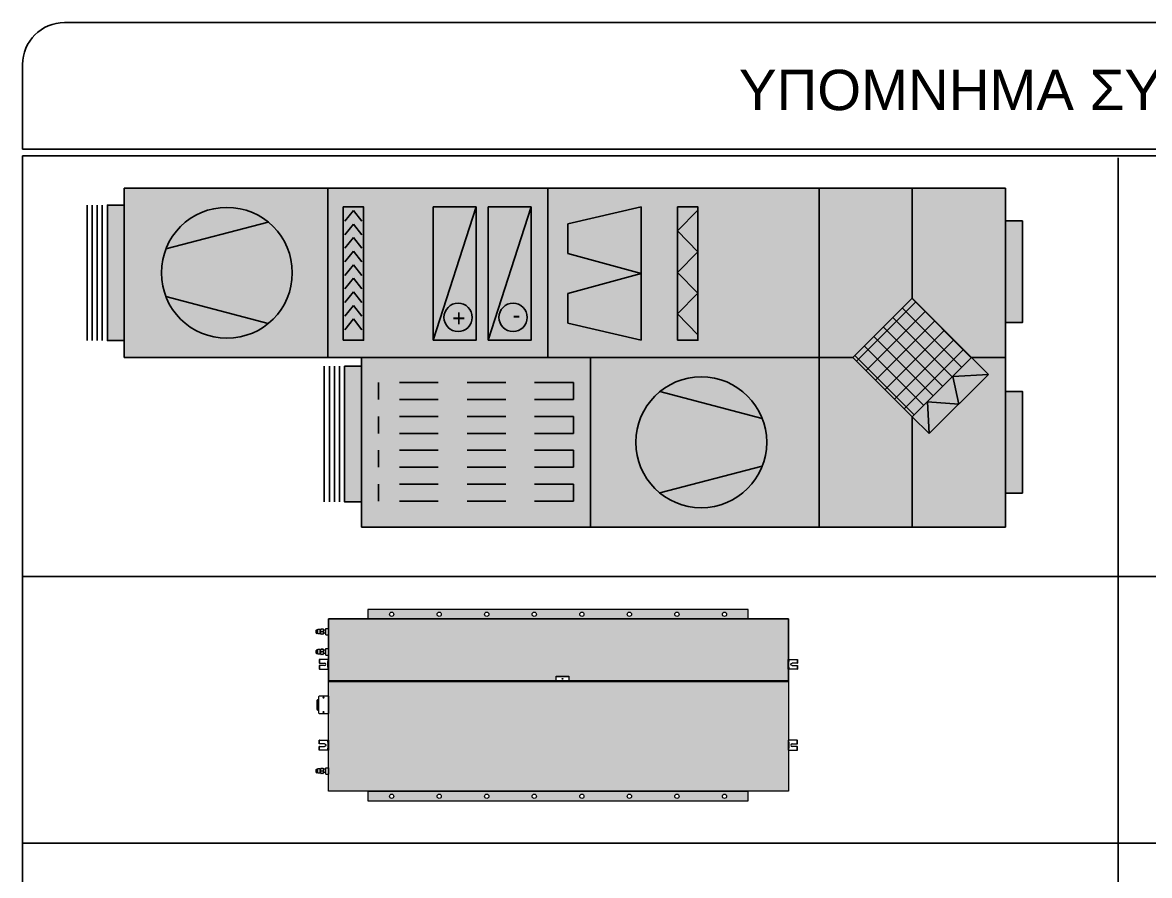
# Model space of a CAD drawing. Header units: metres. Extents: x 0 to 132, y -109 to 310.
# Drawn here: x 122.634 to 126.545, y 200.02 to 202.979 of the extents above; entities that cross this region are included whole.
import ezdxf
from ezdxf.enums import TextEntityAlignment as Align

# ---------------------------------------------------------------- set-up
doc = ezdxf.new("R2010")
doc.units = ezdxf.units.M
doc.header["$LTSCALE"] = 0.036
doc.linetypes.add('HIDDEN', pattern=[9.525, 6.35, -3.175])
doc.layers.get('0').update_dxf_attribs({"color": 252})
doc.layers.add('axel', color=170, linetype='Continuous', lineweight=0)
doc.layers.add('fan klimatistikes_hatch', color=121, linetype='Continuous', lineweight=0)
for name, color, linetype in [('fan klimatistikes', 160, 'Continuous'), ('fan klimatistiki exartimata', 170, 'Continuous'), ('mihanologika text', 20, 'Continuous')]:
    doc.layers.add(name, color=color, linetype=linetype)
doc.styles.add('CE5W', font='WGSIMPL.SHX')
doc.styles.add('TSK_OM', font='arial.ttf')

# ---------------------------------------------------------------- blocks, each defined once
blk = doc.blocks.new('ΚΚΜ-1')
at = {"layer": 'fan klimatistikes_hatch'}
for color, points in [(141, [(-0.0061, -0.0021), (-0.0061, 0.5979), (-0.8461, 0.5979), (-0.8461, 1.1979), (-3.1261, 1.1979), (-3.1261, -0.0021)]), (21, [(-3.1861, 0.7176), (-3.1261, 0.7176), (-3.1261, 1.0776), (-3.1861, 1.0776)]), (21, [(-0.7861, 1.1087), (-0.8461, 1.1087), (-0.8461, 0.6287), (-0.7861, 0.6287)]), (21, [(-0.0061, 0.0579), (0.0539, 0.0579), (0.0539, 0.5379), (-0.0061, 0.5379)]), (21, [(-3.1261, 0.4743), (-3.1861, 0.4743), (-3.1861, 0.1143), (-3.1261, 0.1143)])]:
    blk.add_hatch(color=color, dxfattribs=at).paths.add_polyline_path(points)
at = {"layer": 'fan klimatistiki exartimata', "ltscale": 0.6}
h = blk.add_hatch(dxfattribs=at)
h.set_pattern_fill('ANSI37', color=256, scale=0.015, style=0)
h.set_pattern_definition([(225, (214664.68825, 951753.29188), (0.033675960454, -0.033675960454), []), (315, (214664.68825, 951753.29188), (0.033675960454, 0.033675960454), [])])
h.paths.add_polyline_path([(-2.7961, 0.3879), (-3.0061, 0.5979), (-2.7961, 0.8079), (-2.5861, 0.5979)])
at = {"layer": 'fan klimatistikes', "ltscale": 0.6}
for p, q in [((-3.1261, -0.0021), (-3.1261, 1.1979)), ((-3.1261, 1.1979), (-0.8461, 1.1979)), ((-0.8461, 1.1979), (-0.8461, 0.5979)), ((-0.7681, 0.6287), (-0.7681, 1.1087)), ((-0.7501, 0.6287), (-0.7501, 1.1087)), ((-0.7321, 0.6287), (-0.7321, 1.1087)), ((-0.7141, 0.6287), (-0.7141, 1.1087)), ((-0.8461, 0.5979), (-0.0061, 0.5979)), ((-0.0061, -0.0021), (-0.0061, 0.5979)), ((0.0719, 0.0579), (0.0719, 0.5379)), ((0.0899, 0.0579), (0.0899, 0.5379)), ((0.1079, 0.0579), (0.1079, 0.5379)), ((0.1259, 0.0579), (0.1259, 0.5379)), ((-0.0061, -0.0021), (-3.1261, -0.0021))]:
    blk.add_line(p, q, dxfattribs=at)
for points in [[(-3.1261, 0.7176), (-3.1861, 0.7176), (-3.1861, 1.0776), (-3.1261, 1.0776)], [(-0.8461, 1.1087), (-0.7861, 1.1087), (-0.7861, 0.6287), (-0.8461, 0.6287)], [(-0.0061, 0.5379), (0.0539, 0.5379), (0.0539, 0.0579), (-0.0061, 0.0579)], [(-3.1261, 0.1143), (-3.1861, 0.1143), (-3.1861, 0.4743), (-3.1261, 0.4743)]]:
    blk.add_lwpolyline(points, dxfattribs=at)
at = {"layer": 'fan klimatistiki exartimata', "ltscale": 0.6}
for p, q in [((-2.7961, 0.8079), (-2.7961, 1.1979)), ((-2.4661, -0.0021), (-2.4661, 1.1979)), ((-1.6561, 0.5979), (-1.6561, 1.1979)), ((-3.0655, 0.6573), (-2.8555, 0.8673)), ((-2.7961, 0.8079), (-2.8555, 0.8673)), ((-2.8498, 0.7542), (-2.8555, 0.8673)), ((-3.0061, 0.5979), (-2.7961, 0.8079)), ((-2.7961, 0.8079), (-2.5861, 0.5979)), ((-2.9395, 0.6645), (-2.9605, 0.7623)), ((-2.9605, 0.7623), (-2.8498, 0.7542)), ((-3.0655, 0.6573), (-2.9395, 0.6645)), ((-3.0061, 0.5979), (-3.0655, 0.6573)), ((-3.0061, 0.5979), (-3.1261, 0.5979)), ((-2.7961, 0.3879), (-3.0061, 0.5979)), ((-2.5861, 0.5979), (-2.7961, 0.3879)), ((-2.4661, 0.5979), (-2.5861, 0.5979)), ((-2.4661, 0.5979), (-0.8461, 0.5979)), ((-1.5061, -0.0021), (-1.5061, 0.5979)), ((-0.7261, -0.0021), (-0.7261, 0.5979)), ((-1.5765, 0.4765), (-1.8362, 0.5365)), ((-1.8362, 0.5365), (-1.8362, 0.0647)), ((-1.2944, 0.5365), (-1.4465, 0.0647)), ((-1.0997, 0.5365), (-1.2518, 0.0647)), ((-2.0371, 0.5169), (-1.9652, 0.4434)), ((-0.8171, 0.4613), (-0.8471, 0.4992)), ((-0.8171, 0.4613), (-0.7871, 0.4992)), ((-2.0371, 0.37), (-1.9652, 0.4434)), ((-1.5765, 0.3716), (-1.5765, 0.4765)), ((-0.8171, 0.4133), (-0.8471, 0.4512)), ((-0.8171, 0.4133), (-0.7871, 0.4512)), ((-0.8171, 0.3653), (-0.8471, 0.4032)), ((-0.8171, 0.3653), (-0.7871, 0.4032)), ((-2.7961, -0.0021), (-2.7961, 0.3879)), ((-2.0371, 0.37), (-1.9652, 0.2965)), ((-1.8362, 0.3006), (-1.5765, 0.3716)), ((-0.8171, 0.3173), (-0.8471, 0.3552)), ((-0.8171, 0.3173), (-0.7871, 0.3552)), ((-2.0371, 0.2231), (-1.9652, 0.2965)), ((-1.8362, 0.3006), (-1.5765, 0.2296)), ((-0.8171, 0.2693), (-0.8471, 0.3072)), ((-0.8171, 0.2693), (-0.7871, 0.3072)), ((-0.8171, 0.2213), (-0.8471, 0.2592)), ((-0.8171, 0.2213), (-0.7871, 0.2592)), ((-2.0371, 0.2231), (-1.9652, 0.1496)), ((-1.5765, 0.1247), (-1.5765, 0.2296)), ((-0.8171, 0.1733), (-0.8471, 0.2112)), ((-0.8171, 0.1733), (-0.7871, 0.2112)), ((-0.8171, 0.1253), (-0.8471, 0.1632)), ((-0.8171, 0.1253), (-0.7871, 0.1632)), ((-2.0371, 0.0762), (-1.9652, 0.1496)), ((-1.8362, 0.0647), (-1.5765, 0.1247)), ((-0.8171, 0.0773), (-0.8471, 0.1152)), ((-0.8171, 0.0773), (-0.7871, 0.1152))]:
    blk.add_line(p, q, dxfattribs=at)
at = {"layer": 'fan klimatistiki exartimata', "linetype": 'Continuous', "ltscale": 0.6}
for p, q in [((-1.9022, 1.0773), (-2.2646, 0.9822)), ((-1.9022, 0.7185), (-2.2646, 0.8136)), ((-0.5158, 0.4773), (-0.1534, 0.3822)), ((-0.5158, 0.1185), (-0.1534, 0.2136))]:
    blk.add_line(p, q, dxfattribs=at)
at = {"layer": 'fan klimatistiki exartimata', "linetype": 'HIDDEN', "ltscale": 0.6}
for p, q in [((-1.5961, 1.0462), (-1.5961, 1.1062)), ((-1.5961, 1.1062), (-0.9061, 1.1062)), ((-0.9061, 1.1062), (-0.9061, 1.0462)), ((-1.5961, 1.0462), (-0.9061, 1.0462)), ((-1.5961, 0.9262), (-1.5961, 0.9862)), ((-1.5961, 0.9862), (-0.9061, 0.9862)), ((-0.9061, 0.9862), (-0.9061, 0.9262)), ((-1.5961, 0.9262), (-0.9061, 0.9262)), ((-1.5961, 0.8062), (-1.5961, 0.8662)), ((-1.5961, 0.8662), (-0.9061, 0.8662)), ((-0.9061, 0.8662), (-0.9061, 0.8062)), ((-1.5961, 0.8062), (-0.9061, 0.8062)), ((-1.5961, 0.6862), (-1.5961, 0.7462)), ((-1.5961, 0.7462), (-0.9061, 0.7462)), ((-0.9061, 0.7462), (-0.9061, 0.6862)), ((-1.5961, 0.6862), (-0.9061, 0.6862))]:
    blk.add_line(p, q, dxfattribs=at)
at = {"layer": 'fan klimatistiki exartimata', "ltscale": 0.6}
for points in [[(-1.9652, 0.5365), (-2.0371, 0.5365), (-2.0371, 0.0647), (-1.9652, 0.0647)], [(-1.2944, 0.5365), (-1.4465, 0.5365), (-1.4465, 0.0647), (-1.2944, 0.0647)], [(-1.0997, 0.5365), (-1.2518, 0.5365), (-1.2518, 0.0647), (-1.0997, 0.0647)], [(-0.7812, 0.5365), (-0.8531, 0.5365), (-0.8531, 0.0647), (-0.7812, 0.0647)]]:
    blk.add_lwpolyline(points, close=True, dxfattribs=at)
at = {"layer": 'fan klimatistiki exartimata', "linetype": 'Continuous', "ltscale": 0.6}
for centre in [(-2.0488, 0.8979), (-0.3692, 0.2979)]:
    blk.add_circle(centre, 0.2317, dxfattribs=at)
at = {"layer": 'fan klimatistiki exartimata', "ltscale": 0.6}
for centre in [(-1.3825, 0.4556), (-1.1879, 0.4556)]:
    blk.add_circle(centre, 0.0501, dxfattribs=at)
at = {"layer": 'fan klimatistiki exartimata', "ltscale": 0.6, "style": 'CE5W'}
for s, p in [('+', (-1.2136, 0.4299)), ('-', (-1.4082, 0.4299))]:
    blk.add_text(s, height=0.06, dxfattribs=at).set_placement(p)
blk = doc.blocks.new('A$C5A126718')
at = {"layer": 'axel'}
for p, q in [((-0.0317, 0.0343), (-0.0317, 0.0321)), ((-0.0301, 0.0343), (-0.0317, 0.0343)), ((-0.0317, 0.0321), (-0.0317, 0.0236)), ((-0.0317, 0.0321), (-0.0301, 0.0321)), ((-0.0317, 0.0236), (-0.0301, 0.0236)), ((-0.0317, 0.0236), (-0.0317, 0.0214)), ((-0.0301, 0.0214), (-0.0317, 0.0214)), ((-0.0301, 0.0129), (-0.0317, 0.0129)), ((-0.0317, 0.0129), (-0.0317, 0.0107)), ((-0.0317, 0.0107), (-0.0301, 0.0107)), ((-0.0317, 0.0107), (-0.0317, 0.0021)), ((-0.0317, 0.0021), (-0.0301, 0.0021)), ((-0.0317, 0.0021), (-0.0317, 0)), ((-0.0301, 0), (-0.0317, 0)), ((-0.0012, 0.0343), (-0.0301, 0.0343)), ((-0.0301, 0.0343), (-0.0301, 0.0321)), ((-0.0301, 0.0321), (-0.0301, 0.0236)), ((-0.0301, 0.0236), (-0.0301, 0.0214)), ((-0.0301, 0.0214), (-0.0131, 0.0214)), ((-0.0301, 0.0129), (-0.0301, 0.0107)), ((-0.0131, 0.0129), (-0.0301, 0.0129)), ((-0.0301, 0.0107), (-0.0301, 0.0021)), ((-0.0301, 0.0021), (-0.0301, 0)), ((-0.0301, 0), (-0.0012, 0)), ((-0.0012, 0.0343), (0, 0.0343)), ((-0.0012, 0.0343), (-0.0012, 0.033)), ((-0.0012, 0.033), (-0.0012, 0.03)), ((-0.0012, 0.03), (-0.0012, 0.0271)), ((-0.0012, 0.0271), (0, 0.0271)), ((-0.0012, 0.027), (-0.0012, 0.0271)), ((-0.0012, 0.0073), (-0.0012, 0.027)), ((-0.0012, 0.0071), (-0.0012, 0.0073)), ((-0.0012, 0.0071), (0, 0.0071)), ((-0.0012, 0.0071), (-0.0012, 0.0043)), ((-0.0012, 0.0043), (-0.0012, 0.0013)), ((-0.0012, 0.0013), (-0.0012, 0)), ((-0.0012, 0), (0, 0)), ((0.0004, 0.0271), (0.0004, 0.0343)), ((0.0004, 0.0271), (0.0004, 0.0343)), ((0.0004, 0.0211), (0.0004, 0.0271)), ((0.0004, 0.0211), (0.0004, 0.0271)), ((0.0004, 0.0207), (0.0004, 0.0211)), ((0.0004, 0.0207), (0.0004, 0.0211)), ((0.0004, 0.0186), (0.0004, 0.0207)), ((0.0004, 0.0186), (0.0004, 0.0207)), ((0.0004, 0.0157), (0.0004, 0.0186)), ((0.0004, 0.0157), (0.0004, 0.0186)), ((0.0004, 0.0136), (0.0004, 0.0157)), ((0.0004, 0.0136), (0.0004, 0.0157)), ((0.0004, 0.0132), (0.0004, 0.0136)), ((0.0004, 0.0132), (0.0004, 0.0136)), ((0.0004, 0.0071), (0.0004, 0.0132)), ((0.0004, 0.0071), (0.0004, 0.0132)), ((0.0004, 0), (0.0004, 0.0071)), ((0.0004, 0), (0.0004, 0.0071))]:
    blk.add_line(p, q, dxfattribs=at)
blk.add_arc((-0.0131, 0.0171), 0.00429, 270, 90, dxfattribs=at)
blk = doc.blocks.new('A$C3A54651E')
at = {"layer": 'axel'}
for p, q in [((0.0091, 0.0228), (0, 0.0228)), ((0, 0.0228), (0, 0)), ((0.0091, 0), (0, 0)), ((0.0091, 0), (0.0091, 0.0228)), ((0.0091, 0.0171), (0.0162, 0.0171)), ((0.0091, 0.0057), (0.0162, 0.0057)), ((0.0162, 0.019), (0.0166, 0.0193)), ((0.0162, 0.0038), (0.0162, 0.019)), ((0.0162, 0.0038), (0.0166, 0.0035)), ((0.0166, 0.0035), (0.0166, 0.0193)), ((0.0166, 0.0193), (0.0184, 0.0193)), ((0.0166, 0.0035), (0.0184, 0.0035)), ((0.0184, 0.02), (0.0184, 0.0199)), ((0.0184, 0.02), (0.0184, 0.02)), ((0.0184, 0.0199), (0.0184, 0.0193)), ((0.0184, 0.0193), (0.0184, 0.0153)), ((0.0184, 0.0153), (0.0184, 0.0067)), ((0.0184, 0.0067), (0.0184, 0.0035)), ((0.0184, 0.0035), (0.0184, 0.0028)), ((0.0184, 0.0028), (0.0184, 0.0028)), ((0.0191, 0.0202), (0.0254, 0.0202)), ((0.0191, 0.0197), (0.0254, 0.0197)), ((0.0191, 0.0109), (0.0254, 0.0109)), ((0.0191, 0.0026), (0.0254, 0.0026)), ((0.0262, 0.0199), (0.0262, 0.02)), ((0.0262, 0.02), (0.0262, 0.02)), ((0.0262, 0.0182), (0.0262, 0.0199)), ((0.0262, 0.0153), (0.0262, 0.0182)), ((0.0262, 0.0182), (0.0284, 0.0182)), ((0.0262, 0.0067), (0.0262, 0.0153)), ((0.0262, 0.0046), (0.0262, 0.0067)), ((0.0262, 0.0028), (0.0262, 0.0046)), ((0.0262, 0.0046), (0.0284, 0.0046)), ((0.0262, 0.0028), (0.0262, 0.0028)), ((0.0284, 0.0193), (0.037, 0.0193)), ((0.0284, 0.0182), (0.0284, 0.0193)), ((0.0284, 0.0046), (0.0284, 0.0182)), ((0.0284, 0.0035), (0.0284, 0.0046)), ((0.0284, 0.0035), (0.037, 0.0035)), ((0.037, 0.0035), (0.037, 0.0193)), ((0.0373, 0.019), (0.037, 0.0193)), ((0.0373, 0.0037), (0.037, 0.0035)), ((0.0373, 0.0182), (0.0373, 0.019)), ((0.0373, 0.0046), (0.0373, 0.0182)), ((0.0373, 0.0182), (0.0403, 0.0182)), ((0.0373, 0.0037), (0.0373, 0.0046)), ((0.0373, 0.0046), (0.0403, 0.0046)), ((0.0403, 0.0046), (0.0403, 0.0182)), ((0.0423, 0.0162), (0.0403, 0.0182)), ((0.0423, 0.0066), (0.0403, 0.0046)), ((0.0423, 0.0066), (0.0423, 0.0162))]:
    blk.add_line(p, q, dxfattribs=at)
for points in [[(0.0191, 0.0202, 0.004311), (0.019, 0.0202, 0.005535), (0.0188, 0.0202, 0.007292), (0.0187, 0.0201, 0.009929), (0.0186, 0.0201), (0.0186, 0.0201, 0.019665), (0.0185, 0.02, 0.032685), (0.0184, 0.02, 0.060642), (0.0184, 0.02), (0.0184, 0.02)], [(0.0184, 0.0199, 0.159929), (0.0184, 0.0199, 0.090191), (0.0184, 0.0199, 0.0462), (0.0184, 0.0199, 0.02623), (0.0185, 0.0198), (0.0186, 0.0198, 0.013719), (0.0187, 0.0198, 0.009481), (0.0188, 0.0198, 0.006867), (0.0189, 0.0197, 0.005151), (0.0191, 0.0197)], [(0.0191, 0.0197, 0.015295), (0.0188, 0.0186, 0.017604), (0.0186, 0.0175), (0.0185, 0.0169, 0.02245), (0.0184, 0.0158), (0.0184, 0.0153)], [(0.0184, 0.0153, 0.023182), (0.0184, 0.0142, 0.022013), (0.0186, 0.0131), (0.0187, 0.0125, 0.017076), (0.0189, 0.0114), (0.0191, 0.0109)], [(0.0191, 0.0109, 0.016103), (0.0188, 0.0098, 0.018613), (0.0186, 0.0088), (0.0185, 0.0083, 0.023826), (0.0184, 0.0072), (0.0184, 0.0067)], [(0.0184, 0.0067, 0.024647), (0.0184, 0.0057, 0.023359), (0.0186, 0.0046), (0.0187, 0.0041, 0.018023), (0.0189, 0.0031), (0.0191, 0.0026)], [(0.0191, 0.0026, -0.004311), (0.019, 0.0026, -0.005535), (0.0188, 0.0026, -0.007292), (0.0187, 0.0027, -0.009929), (0.0186, 0.0027), (0.0186, 0.0027, -0.019665), (0.0185, 0.0027, -0.032685), (0.0184, 0.0028, -0.060642), (0.0184, 0.0028), (0.0184, 0.0028)], [(0.0262, 0.02, 0.102242), (0.0262, 0.02, 0.051435), (0.0261, 0.02, 0.028507), (0.0261, 0.0201, 0.01755), (0.026, 0.0201), (0.0259, 0.0201, 0.009159), (0.0258, 0.0201, 0.006785), (0.0257, 0.0202, 0.005184), (0.0255, 0.0202), (0.0254, 0.0202)], [(0.0254, 0.0197, 0.004812), (0.0256, 0.0197, 0.00636), (0.0258, 0.0198, 0.008685), (0.0259, 0.0198, 0.012384), (0.026, 0.0198), (0.0261, 0.0198, 0.023143), (0.0261, 0.0199, 0.039656), (0.0262, 0.0199, 0.07579), (0.0262, 0.0199, 0.144125), (0.0262, 0.0199)], [(0.0262, 0.0153, 0.023214), (0.0262, 0.0164, 0.02204), (0.026, 0.0175), (0.0259, 0.018, 0.017046), (0.0256, 0.0191), (0.0254, 0.0197)], [(0.0254, 0.0109, 0.01528), (0.0258, 0.012, 0.017585), (0.026, 0.013), (0.0261, 0.0136, 0.022468), (0.0262, 0.0147), (0.0262, 0.0153)], [(0.0262, 0.0067, 0.024685), (0.0262, 0.0078, 0.023392), (0.026, 0.0088), (0.0259, 0.0093, 0.017988), (0.0256, 0.0103), (0.0254, 0.0109)], [(0.0254, 0.0026, 0.016073), (0.0258, 0.0036, 0.018575), (0.026, 0.0046), (0.0261, 0.0052, 0.023861), (0.0262, 0.0062), (0.0262, 0.0067)], [(0.0262, 0.0028, -0.102242), (0.0262, 0.0028, -0.051435), (0.0261, 0.0028, -0.028507), (0.0261, 0.0027, -0.01755), (0.026, 0.0027), (0.0259, 0.0027, -0.009159), (0.0258, 0.0026, -0.006785), (0.0257, 0.0026, -0.005184), (0.0255, 0.0026), (0.0254, 0.0026)]]:
    blk.add_lwpolyline(points, format="xyb", dxfattribs=at)
blk = doc.blocks.new('A$C531E15D6')
at = {"layer": 'axel'}
for p, q in [((-0.0003, 0.0241), (-0.0003, -0.0359)), ((-0.0003, 0.0241), (0.0009, 0.0241)), ((-0.0003, 0.0134), (0, 0.0134)), ((-0.0003, 0.0113), (0, 0.0113)), ((-0.0003, 0.0066), (-0.0003, 0.0031)), ((-0.0003, 0.0066), (-0.0003, 0.0031)), ((0, 0.0059), (-0.0003, 0.0059)), ((-0.0003, 0.0031), (-0.0003, -0.0276)), ((0.0021, 0.0241), (0, 0.022)), ((0, 0.0059), (0, 0.022)), ((0, -0.0059), (0, 0.0059)), ((0, -0.0059), (0, 0.0059)), ((0.0012, 0.0241), (0.0009, 0.0241)), ((0.0012, 0.0241), (0.0009, 0.0241)), ((0.0012, 0.0241), (0.0021, 0.0241)), ((0.0021, 0.0241), (0.0321, 0.0241)), ((0.0021, 0.0241), (0.0321, 0.0241)), ((0.0321, 0.0241), (0.0343, 0.022)), ((0.0343, 0.022), (0.0343, 0.0134)), ((0.0343, 0.022), (0.0343, 0.0134)), ((0.0343, 0.0134), (0.0343, -0.0251)), ((0.0343, 0.0134), (0.0343, -0.0251)), ((0.038, 0.0127), (0.0343, 0.0128)), ((0.0347, 0.0056), (0.0343, 0.0056)), ((0.0347, 0.0056), (0.0347, -0.0059)), ((0.0357, 0.0099), (0.0357, 0.0045)), ((0.04, 0.0099), (0.0357, 0.0099)), ((0.0357, 0.0045), (0.0357, 0.0038)), ((0.0357, 0.0045), (0.0357, 0.0038)), ((0.0357, 0.0038), (0.0357, -0.0059)), ((0.0357, 0.0038), (0.0357, -0.0059)), ((0.038, 0.0127), (0.038, 0.0099)), ((0.04, 0.0099), (0.04, -0.0059)), ((0, -0.0176), (-0.0003, -0.0176)), ((-0.0003, -0.023), (0, -0.023)), ((-0.0003, -0.0251), (0, -0.0251)), ((-0.0003, -0.0276), (-0.0003, -0.0312)), ((-0.0003, -0.0276), (-0.0003, -0.0312)), ((-0.0003, -0.0359), (0.0021, -0.0359)), ((0, -0.0176), (0, -0.0059)), ((0, -0.0176), (0, -0.0059)), ((0, -0.0337), (0, -0.0176)), ((0.0021, -0.0359), (0, -0.0337)), ((0.0321, -0.0359), (0.0021, -0.0359)), ((0.0321, -0.0359), (0.0021, -0.0359)), ((0.0343, -0.0337), (0.0321, -0.0359)), ((0.0347, -0.0173), (0.0343, -0.0173)), ((0.038, -0.0244), (0.0343, -0.0245)), ((0.0343, -0.0251), (0.0343, -0.0337)), ((0.0343, -0.0251), (0.0343, -0.0337)), ((0.0347, -0.0059), (0.0347, -0.0173)), ((0.0357, -0.0059), (0.0357, -0.0155)), ((0.0357, -0.0059), (0.0357, -0.0155)), ((0.0357, -0.0155), (0.0357, -0.0162)), ((0.0357, -0.0155), (0.0357, -0.0162)), ((0.0357, -0.0162), (0.0357, -0.0216)), ((0.04, -0.0216), (0.0357, -0.0216)), ((0.038, -0.0244), (0.038, -0.0216)), ((0.04, -0.0059), (0.04, -0.0216))]:
    blk.add_line(p, q, dxfattribs=at)
for centre, radius in [((0.0171, 0.0199), 0.00214), ((0.0171, 0.0199), 0.00111), ((0.0171, -0.0316), 0.00214), ((0.0171, -0.0316), 0.00111)]:
    blk.add_circle(centre, radius, dxfattribs=at)
for centre, radius, start, end in [((0.0321, 0.022), 0.00214, 0, 90), ((0.0346, 0.0045), 0.00107, 0, 89.5416), ((0.0321, -0.0337), 0.00214, 270, 0), ((0.0346, -0.0162), 0.00107, 270.4584, 0)]:
    blk.add_arc(centre, radius, start, end, dxfattribs=at)
blk = doc.blocks.new('FCU 10 KANALATO')
at = {"layer": 'axel'}
h = blk.add_hatch(color=211, dxfattribs=at)
h.paths.add_polyline_path([(47988.1338, 13560.164), (47988.1338, 13560.197), (47986.8138, 13560.197), (47986.8138, 13560.164)])
h.paths.add_polyline_path([(47987.5563, 13560.1878, -1), (47987.5563, 13560.1731, -1)], flags=16)
h.paths.add_polyline_path([(47987.3913, 13560.1731, -1), (47987.3913, 13560.1878, -1)], flags=16)
h.paths.add_polyline_path([(47987.7213, 13560.1878, -1), (47987.7213, 13560.1731, -1)], flags=16)
h.paths.add_polyline_path([(47987.2263, 13560.1731, -1), (47987.2263, 13560.1878, -1)], flags=16)
h.paths.add_polyline_path([(47987.8863, 13560.1878, -1), (47987.8863, 13560.1731, -1)], flags=16)
h.paths.add_polyline_path([(47987.0613, 13560.1731, -1), (47987.0613, 13560.1878, -1)], flags=16)
h.paths.add_polyline_path([(47988.0513, 13560.1878, -1), (47988.0513, 13560.1731, -1)], flags=16)
h.paths.add_polyline_path([(47986.8963, 13560.1731, -1), (47986.8963, 13560.1878, -1)], flags=16)
for color, points in [(150, [(47986.6743, 13560.1633), (47986.6743, 13560.0206), (47986.6751, 13560.0206), (47986.6751, 13560.0135), (47986.6751, 13560.0074), (47986.6751, 13560.007), (47986.6751, 13560.002), (47986.6751, 13559.9935), (47986.6751, 13559.9863), (47986.6743, 13559.9863), (47986.6743, 13559.782), (47987.7792, 13559.782), (47988.2671, 13559.782), (47988.2671, 13559.782), (47988.2704, 13559.782), (47988.2704, 13560.1633)]), (151, [(47988.2705, 13559.5646), (47988.2705, 13559.5982), (47988.2705, 13559.5982), (47988.2705, 13559.621), (47988.2705, 13559.621), (47988.2705, 13559.6682), (47988.2705, 13559.6682), (47988.2705, 13559.691), (47988.2705, 13559.691), (47988.2705, 13559.7061), (47988.2705, 13559.7061), (47988.2705, 13559.7132), (47988.2705, 13559.7193), (47988.2705, 13559.7196), (47988.2705, 13559.7246), (47988.2705, 13559.7332), (47988.2705, 13559.7403), (47988.2705, 13559.7403), (47988.2705, 13559.7785), (47987.4805, 13559.7785), (47987.4805, 13559.7638), (47987.4362, 13559.7638), (47987.4362, 13559.7785), (47986.6743, 13559.7785), (47986.6743, 13559.7403), (47986.6751, 13559.7403), (47986.6751, 13559.7332), (47986.6751, 13559.7271), (47986.6751, 13559.7218), (47986.6751, 13559.7193), (47986.6751, 13559.7132), (47986.6751, 13559.7061), (47986.6743, 13559.7061), (47986.6743, 13559.5646)])]:
    blk.add_hatch(color=color, dxfattribs=at).paths.add_polyline_path(points)
h = blk.add_hatch(color=211, dxfattribs=at)
h.paths.add_polyline_path([(47988.1338, 13559.5327), (47988.1338, 13559.5657), (47986.8138, 13559.5657), (47986.8138, 13559.5327)])
h.paths.add_polyline_path([(47987.5563, 13559.5565, -1), (47987.5563, 13559.5418, -1)], flags=16)
h.paths.add_polyline_path([(47987.3913, 13559.5418, -1), (47987.3913, 13559.5565, -1)], flags=16)
h.paths.add_polyline_path([(47987.7213, 13559.5565, -1), (47987.7213, 13559.5418, -1)], flags=16)
h.paths.add_polyline_path([(47987.2263, 13559.5418, -1), (47987.2263, 13559.5565, -1)], flags=16)
h.paths.add_polyline_path([(47987.8863, 13559.5565, -1), (47987.8863, 13559.5418, -1)], flags=16)
h.paths.add_polyline_path([(47987.0613, 13559.5418, -1), (47987.0613, 13559.5565, -1)], flags=16)
h.paths.add_polyline_path([(47988.0513, 13559.5565, -1), (47988.0513, 13559.5418, -1)], flags=16)
h.paths.add_polyline_path([(47986.8963, 13559.5418, -1), (47986.8963, 13559.5565, -1)], flags=16)
for p, q in [((47986.6743, 13559.782), (47987.7792, 13559.782)), ((47986.6743, 13559.7804), (47987.7792, 13559.7804)), ((47986.6743, 13559.78), (47987.7816, 13559.78)), ((47987.4362, 13559.7785), (47987.4362, 13559.78)), ((47987.4805, 13559.7785), (47987.4805, 13559.78)), ((47987.7792, 13559.782), (47988.2671, 13559.782)), ((47987.7792, 13559.7804), (47988.2705, 13559.7804)), ((47987.7792, 13559.78), (47988.2705, 13559.78)), ((47987.7349, 13559.7785), (47986.6743, 13559.7785)), ((47987.4362, 13559.7638), (47987.4362, 13559.7785)), ((47987.4362, 13559.766), (47987.4805, 13559.766)), ((47987.4805, 13559.7638), (47987.4362, 13559.7638)), ((47987.4805, 13559.7785), (47987.4805, 13559.7638)), ((47988.2705, 13559.7785), (47987.7329, 13559.7785))]:
    blk.add_line(p, q, dxfattribs=at)
at = {"layer": 'axel', "linetype": 'Continuous'}
for points in [[(47986.8138, 13560.164), (47988.1338, 13560.164), (47988.1338, 13560.197), (47986.8138, 13560.197)], [(47986.8138, 13559.5327), (47988.1338, 13559.5327), (47988.1338, 13559.5657), (47986.8138, 13559.5657)]]:
    blk.add_lwpolyline(points, close=True, dxfattribs=at)
at = {"layer": 'axel'}
for points in [[(47986.6743, 13560.1633), (47988.2704, 13560.1633), (47988.2704, 13559.782), (47986.6743, 13559.782)], [(47986.6743, 13560.1633), (47988.2705, 13560.1633), (47988.2705, 13559.5646), (47986.6743, 13559.5646)], [(47986.6743, 13559.5646), (47988.2705, 13559.5646), (47988.2705, 13559.7785), (47986.6743, 13559.7785)]]:
    blk.add_lwpolyline(points, close=True, dxfattribs=at)
at = {"layer": 'axel', "linetype": 'Continuous'}
for centre in [(47986.8963, 13560.1805), (47987.0613, 13560.1805), (47987.2263, 13560.1805), (47987.3913, 13560.1805), (47987.5563, 13560.1805), (47987.7213, 13560.1805), (47987.8863, 13560.1805), (47988.0513, 13560.1805), (47986.8963, 13559.5492), (47987.0613, 13559.5492), (47987.2263, 13559.5492), (47987.3913, 13559.5492), (47987.5563, 13559.5492), (47987.7213, 13559.5492), (47987.8863, 13559.5492), (47988.0513, 13559.5492)]:
    blk.add_circle(centre, 0.00739, dxfattribs=at)
at = {"layer": 'axel'}
blk.add_circle((47987.4583, 13559.7731), 0.00111, dxfattribs=at)
at = {"xscale": -1, "rotation": 180}
for name, p in [('A$C3A54651E', (47988.2705, 13560.1043)), ('A$C531E15D6', (47988.2708, 13559.8575)), ('A$C5A126718', (47986.6746, 13559.7403)), ('A$C3A54651E', (47988.2705, 13559.691)), ('A$C3A54651E', (47988.2705, 13559.621))]:
    blk.add_blockref(name, p, dxfattribs=at)
blk.add_blockref('A$C5A126718', (47986.6746, 13559.9863))
at = {"xscale": -1}
blk.add_blockref('A$C5A126718', (47988.271, 13559.9863), dxfattribs=at)
at = {"rotation": 180}
blk.add_blockref('A$C5A126718', (47988.271, 13559.7403), dxfattribs=at)

msp = doc.modelspace()

# ---------------------------------------------------------------- linework, layer by layer
at = {"layer": 'mihanologika text'}
for p, q in [((130.8993, 202.9791), (122.7803, 202.9791)), ((122.6344, 202.8332), (122.6344, 202.5402)), ((131.0452, 202.5402), (122.6344, 202.5402)), ((122.6344, 202.5162), (131.0452, 202.5162)), ((126.4362, 202.5095), (126.4362, 191.2093)), ((122.6344, 201.0568), (131.0452, 201.0568)), ((122.6344, 200.1328), (131.0452, 200.1328))]:
    msp.add_line(p, q, dxfattribs=at)
msp.add_lwpolyline([(122.6344, 202.5162), (131.0438, 202.5162), (131.0438, 191.2098), (122.6344, 191.2098)], close=True, dxfattribs=at)
msp.add_arc((122.7803, 202.8332), 0.1459, 90, 180, dxfattribs=at)

# ---------------------------------------------------------------- block references
at = {"layer": 'axel', "rotation": 180}
msp.add_blockref('FCU 10 KANALATO', (48111.9664, 13760.4756), dxfattribs=at)
at = {"layer": 'fan klimatistikes', "xscale": 0.9799999999959255, "yscale": 0.9800000000177533, "zscale": 0.9799999999999999, "rotation": 179.9999999999999}
msp.add_blockref('ΚΚΜ-1', (122.9816, 202.4028), dxfattribs=at)

# ---------------------------------------------------------------- texts
at = {"layer": 'mihanologika text', "style": 'TSK_OM'}
msp.add_text('ΥΠΟΜΝΗΜΑ ΣΥΣΤΗΜΑΤΩΝ ΚΙΝΗΣΗΣ', height=0.14, dxfattribs=at).set_placement((126.8475, 202.6752), align=Align.CENTER)

doc.saveas('drawing.dxf')
